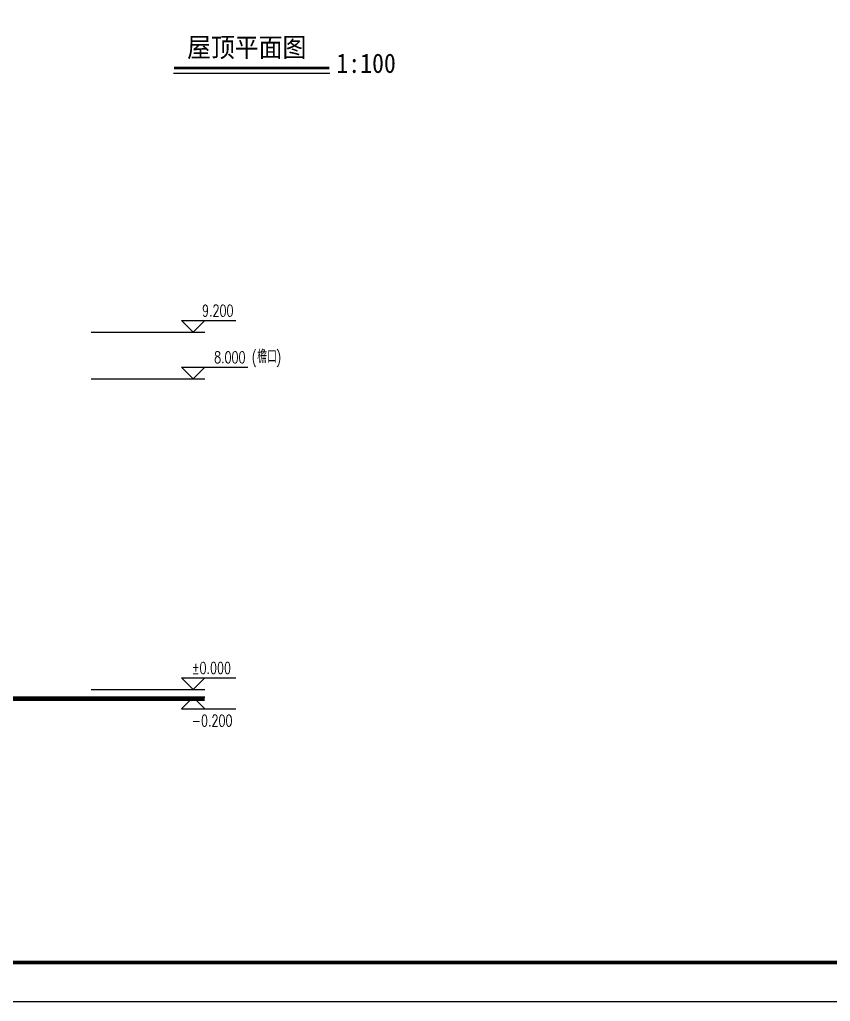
# Model space of a CAD drawing. Extents: x 5025702 to 7068445, y -422737 to 2032183.
# Drawn here: x 5068056 to 5088931, y -422737 to -397453 of the extents above; entities that cross this region are included whole.
import ezdxf

# ---------------------------------------------------------------- set-up
doc = ezdxf.new("R2010")
doc.units = 0
doc.header["$LTSCALE"] = 1000
doc.header["$MEASUREMENT"] = 0
doc.layers.get('0').update_dxf_attribs({"linetype": 'CONTINUOUS'})
for name, color, linetype in [('DIM_ELEV', 3, 'CONTINUOUS'), ('PUB_DIM', 3, 'CONTINUOUS'), ('PUB_TEXT', 7, 'CONTINUOUS'), ('PUB_TITLE', 4, 'CONTINUOUS'), ('图名', 15, 'CONTINUOUS')]:
    doc.layers.add(name, color=color, linetype=linetype)
doc.styles.add('_TCH_DIM', font='SIMPLEX', dxfattribs={"bigfont": 'GBCBIG'})
doc.styles.add('宋体', font='', dxfattribs={"width": 0.7})
doc.styles.get('宋体').set_extended_font_data('SimSun')

msp = doc.modelspace()

# ---------------------------------------------------------------- linework, layer by layer
at = {"const_width": 100}
msp.add_lwpolyline([(5072821.9, -414952.5), (5067023.8, -414952.5), (5067023.8, -414752.5), (5061894.1, -414752.5)], dxfattribs=at)
msp.add_lwpolyline([(5072821.9, -414902.5), (5067073.8, -414902.5), (5067073.8, -414702.5), (5061894.1, -414702.5)])
at = {"layer": 'DIM_ELEV'}
for p, q in [((5072521.9, -405500), (5072221.9, -405200)), ((5072221.9, -405200), (5073620.8, -405200)), ((5072521.9, -405500), (5072821.9, -405200)), ((5071821.9, -405500), (5072821.9, -405500)), ((5072521.9, -406702.5), (5072221.9, -406402.5)), ((5072221.9, -406402.5), (5073932.7, -406402.5)), ((5072521.9, -406702.5), (5072821.9, -406402.5)), ((5071821.9, -406702.5), (5072821.9, -406702.5)), ((5072521.9, -414702.5), (5072221.9, -414402.5)), ((5072221.9, -414402.5), (5073620.8, -414402.5)), ((5072521.9, -414702.5), (5072821.9, -414402.5)), ((5071393.2, -414702.5), (5072821.9, -414702.5)), ((5071821.9, -414902.5), (5072821.9, -414902.5)), ((5072521.9, -414902.5), (5072221.9, -415202.5)), ((5072521.9, -414902.5), (5072821.9, -415202.5)), ((5072221.9, -415202.5), (5073620.8, -415202.5))]:
    msp.add_line(p, q, dxfattribs=at)
at = {"layer": 'PUB_DIM'}
for p, q in [((5069895.4, -405502), (5072821.9, -405502)), ((5069895.4, -406702.5), (5072821.9, -406702.5)), ((5069895.4, -414702.5), (5072821.9, -414702.5))]:
    msp.add_line(p, q, dxfattribs=at)
at = {"layer": 'PUB_TITLE', "color": 4}
msp.add_lwpolyline([(5025707.2, -422737.3), (5109807.2, -422737.3), (5109807.2, -363337.3), (5025707.2, -363337.3)], close=True, dxfattribs=at)
at = {"layer": 'PUB_TITLE', "color": 4, "const_width": 100}
msp.add_lwpolyline([(5028207.2, -421737.3), (5108807.2, -421737.3), (5108807.2, -364337.3), (5028207.2, -364337.3)], close=True, dxfattribs=at)
at = {"layer": '图名'}
msp.add_line((5072017.5, -398828.1), (5076042.3, -398828.1), dxfattribs=at)
at = {"layer": '图名', "const_width": 70, "elevation": 23999.8}
msp.add_lwpolyline([(5072027.3, -398695), (5076032.4, -398695)], dxfattribs=at)

# ---------------------------------------------------------------- texts
at = {"layer": 'PUB_TEXT', "style": '_TCH_DIM', "width": 0.705882}
for s, p in [('9.200', (5072750.8, -405095)), ('8.000', (5073062.7, -406297.5)), ('(', (5074032.7, -406297.5)), (')', (5074664.2, -406297.5)), ('%%P0.000', (5072490.8, -414297.5)), ('-0.200', (5072490.8, -415657.5))]:
    msp.add_text(s, height=297.5, dxfattribs=at).set_placement(p)
at = {"layer": 'PUB_TEXT', "style": '_TCH_DIM'}
msp.add_text('檐口', height=337.59, dxfattribs=at).set_placement((5074172.7, -406297.5))
at = {"layer": '图名', "style": '宋体', "width": 0.9}
for s, p in [('屋顶平面图', (5072368.9, -398416.3)), ('1:100', (5076212.3, -398825.1))]:
    msp.add_text(s, height=500, dxfattribs=at).set_placement(p)

doc.saveas('drawing.dxf')
